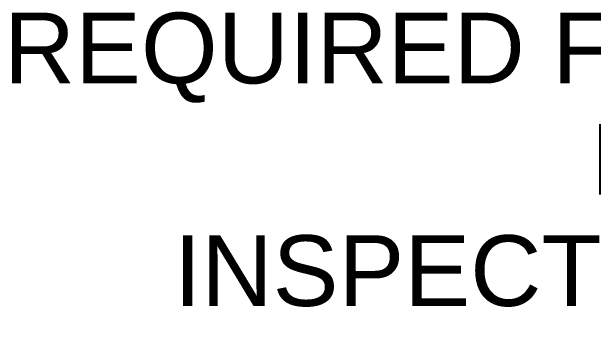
# Model space of a CAD drawing. Header units: inches. Extents: x 19 to 503, y 6 to 322.
# Drawn here: x 136.7 to 155.22, y 79.43 to 89.54 of the extents above; entities that cross this region are included whole.
import ezdxf

# ---------------------------------------------------------------- set-up
doc = ezdxf.new("R2010")
doc.units = ezdxf.units.IN
doc.header["$LTSCALE"] = 15
doc.header["$MEASUREMENT"] = 0
doc.layers.add('Symbol (ANSI)', color=7, linetype='Continuous', lineweight=25)
doc.styles.add('MEMCOR Medium', font='arial.ttf')
doc.dimstyles.new('Default (ANSI)$7', dxfattribs={"dimscale": 15, "dimtxt": 0.1500000059604645, "dimasz": 0.09842519462108612, "dimexe": 0.125, "dimexo": 0.0625, "dimgap": 0.03149606299212598, "dimtad": 0, "dimtih": 1, "dimtoh": 1, "dimdec": 4, "dimrnd": 1e-08, "dimzin": 3, "dimdsep": 46, "dimlunit": 5, "dimtxsty": 'MEMCOR Medium', "dimcen": 0.09, "dimdle": 0.3937007874015748, "dimclrd": 256, "dimclre": 256, "dimclrt": 256, "dimadec": 0, "dimazin": 1, "dimtfac": 0.800000011920929, "dimtofl": 0, "dimtmove": 0, "dimatfit": 3, "dimfxl": 1, "dimfrac": 1, "dimtolj": 1, "dimtzin": 4, "dimlwd": -1, "dimlwe": -1, "dimarcsym": 0})

msp = doc.modelspace()

# ---------------------------------------------------------------- texts
at = {"layer": 'Symbol (ANSI)', "insert": (178.0173468632802, 89.50223911175438), "char_height": 2.25000007180717, "width": 53.78734971594622, "attachment_point": 3, "line_spacing_factor": 0.9442214369773865, "style": 'MEMCOR Medium'}
msp.add_mtext('\\fArial|b0|i0;REQUIRED FLANGE BREAK\\P\\fArial|b0|i0;FOR INFLUENT\\P\\fArial|b0|i0;INSPECTION/CLEANING', dxfattribs=at)

# ---------------------------------------------------------------- leaders
at = {"layer": 'Symbol (ANSI)', "annotation_type": 0, "has_hookline": 1, "hookline_direction": 1, "text_width": 41.31650882199796}
msp.add_leader([(164.0269065808975, 68.28885545055341), (182.7911646580262, 76.25112334742539), (179.9661657274783, 88.3772390758508), (178.489787808162, 88.3772390758508)], dimstyle='Default (ANSI)$7', override={"dimtad": 0}, dxfattribs=at)

doc.saveas('drawing.dxf')
